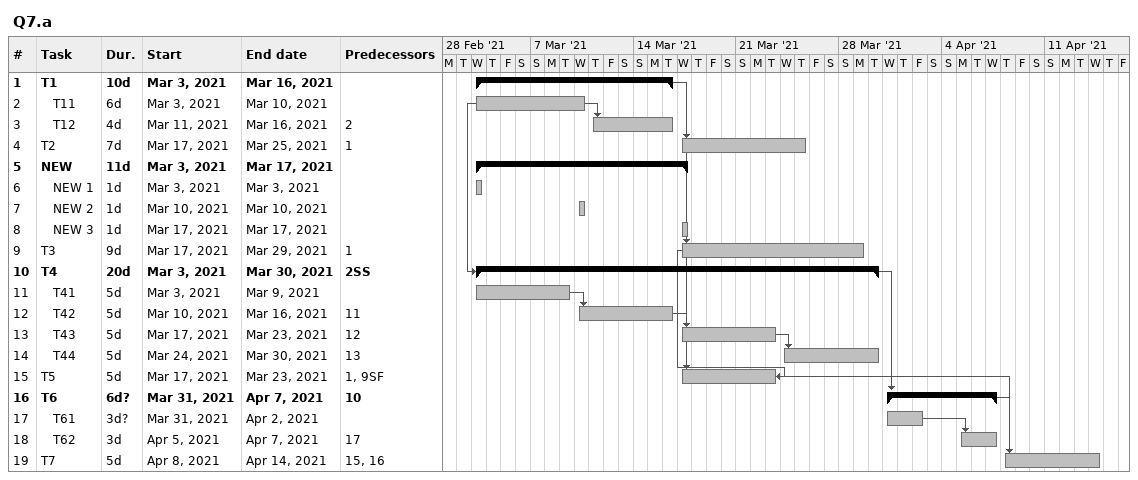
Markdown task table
Q7.a

| ID | Level | Task | Duration | Start | Finish | Predecessors |
|---|---|---|---|---|---|---|
| 1 | 1 | **T1** | 10d | 2021-03-03 | 2021-03-16 |  |
| 2 | 2 | T11 | 6d | 2021-03-03 | 2021-03-10 |  |
| 3 | 2 | T12 | 4d | 2021-03-11 | 2021-03-16 | 2 |
| 4 | 1 | T2 | 7d | 2021-03-17 | 2021-03-25 | 1 |
| 5 | 1 | **NEW** | 11d | 2021-03-03 | 2021-03-17 |  |
| 6 | 2 | NEW 1 | 1d | 2021-03-03 | 2021-03-03 |  |
| 7 | 2 | NEW 2 | 1d | 2021-03-10 | 2021-03-10 |  |
| 8 | 2 | NEW 3 | 1d | 2021-03-17 | 2021-03-17 |  |
| 9 | 1 | T3 | 9d | 2021-03-17 | 2021-03-29 | 1 |
| 10 | 1 | **T4** | 20d | 2021-03-03 | 2021-03-30 | 2SS |
| 11 | 2 | T41 | 5d | 2021-03-03 | 2021-03-09 |  |
| 12 | 2 | T42 | 5d | 2021-03-10 | 2021-03-16 | 11 |
| 13 | 2 | T43 | 5d | 2021-03-17 | 2021-03-23 | 12 |
| 14 | 2 | T44 | 5d | 2021-03-24 | 2021-03-30 | 13 |
| 15 | 1 | T5 | 5d | 2021-03-17 | 2021-03-23 | 1, 9SF |
| 16 | 1 | **T6** | 6d? | 2021-03-31 | 2021-04-07 | 10 |
| 17 | 2 | T61 | 3d? | 2021-03-31 | 2021-04-02 |  |
| 18 | 2 | T62 | 3d | 2021-04-05 | 2021-04-07 | 17 |
| 19 | 1 | T7 | 5d | 2021-04-08 | 2021-04-14 | 15, 16 |
